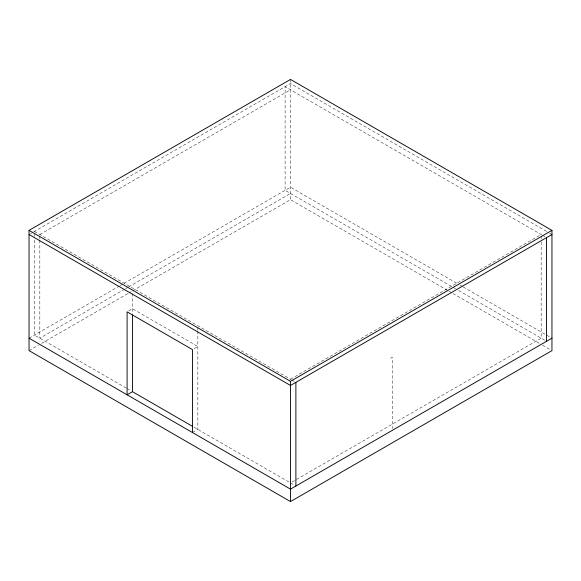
<?xml version="1.0" encoding="UTF-8"?>
<svg xmlns="http://www.w3.org/2000/svg" width="581" height="581" viewBox="0 0 581 581"><rect width="100%" height="100%" fill="white"/><g stroke="black" fill="none" stroke-linecap="round" stroke-linejoin="round"><path stroke-width="0.44" stroke-dasharray="2.9 2.18" d="M30.59 233.627L32.979 232.247M33.763 231.797L290.5 83.57L548.813 232.705M39.828 234.513L290.5 89.786M29.05 338.193L119.337 286.063M120.093 285.627L123.237 283.811M124.022 283.361L290.5 187.242L456.949 283.339M124.69 289.193L39.828 338.193L39.828 239.924M125.481 288.735L127.835 287.377M128.619 286.92L290.5 193.466M29.05 350.633L38.469 345.194M41.614 343.378L127.98 293.514M128.764 293.064L131.902 291.248M132.686 290.798L290.5 199.682L448.314 290.798M128.633 310.966L132.483 308.743L197.845 346.479L193.996 348.702M192.456 432.533L197.845 429.424L197.845 331.155M290.5 379.24L541.172 234.513M390.519 358.237L392.277 357.228L392.277 428.553M292.069 482.012L541.172 338.193L541.172 239.924M549.597 233.155L551.95 234.513M541.855 234.906L285.111 86.678L285.111 190.35L452.345 286.905M542.639 235.363L545.022 236.736M460.087 285.155L462.447 286.513M463.231 286.97L551.95 338.193M453.129 287.355L455.489 288.721M458.627 290.529L546.561 341.301M449.098 291.248L452.236 293.064M453.02 293.514L539.386 343.378M542.531 345.194L551.166 350.176M34.439 231.405L291.183 379.633M291.967 380.09L294.349 381.463M126.208 388.064L34.439 335.077L34.439 236.816M126.992 388.515L130.914 390.781M193.952 427.173L289.614 482.404M290.398 482.855L294.349 485.135M541.172 236.322L541.172 239.023M290.5 79.423L290.5 199.682M197.845 327.553L197.845 330.255M132.483 293.42L132.483 314.154M39.828 236.322L39.828 239.023M34.439 233.206L34.439 235.915"/><path stroke-width="0.87" d="M29.05 230.366L290.5 79.423L551.95 230.366L551.95 350.633L290.5 501.577L29.05 350.633L29.05 230.366L290.5 381.318L551.95 230.366M192.398 426.28L132.483 391.688L127.094 394.797L127.094 311.859L192.456 349.595L192.456 432.533M551.95 234.513L290.5 385.464L29.05 234.513M551.95 338.193L290.5 489.137L29.05 338.193M546.561 237.629L546.561 341.301M295.889 382.356L295.889 486.028M290.5 381.318L290.5 501.577M132.483 315.055L132.483 391.688"/></g></svg>
